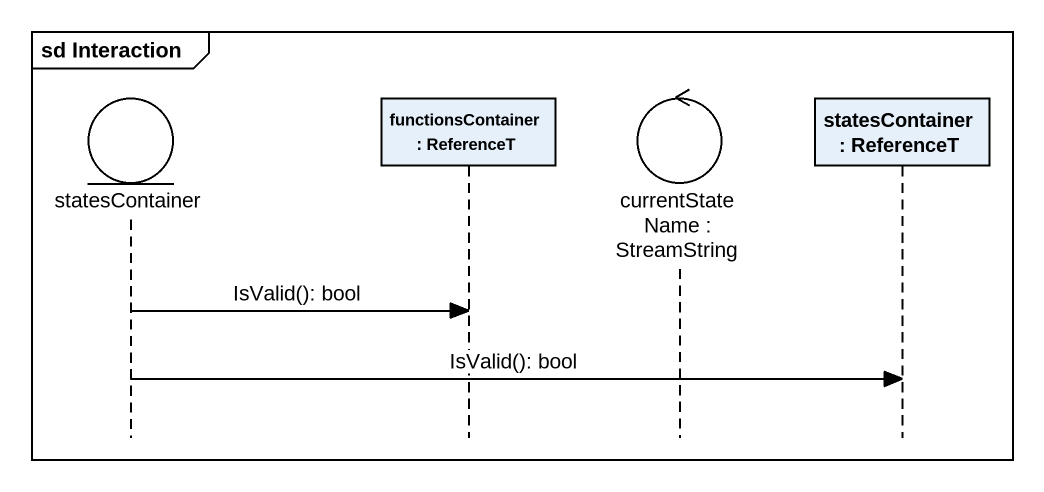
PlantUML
@startuml
mainframe sd Interaction
hide footbox
entity statesContainer
participant "functionsContainer : ReferenceT" as functionsContainer
control "currentStateName : StreamString" as currentStateName
participant "statesContainer : ReferenceT" as statesContainer_2

statesContainer -> functionsContainer : IsValid(): bool
statesContainer -> statesContainer_2 : IsValid(): bool
@enduml
